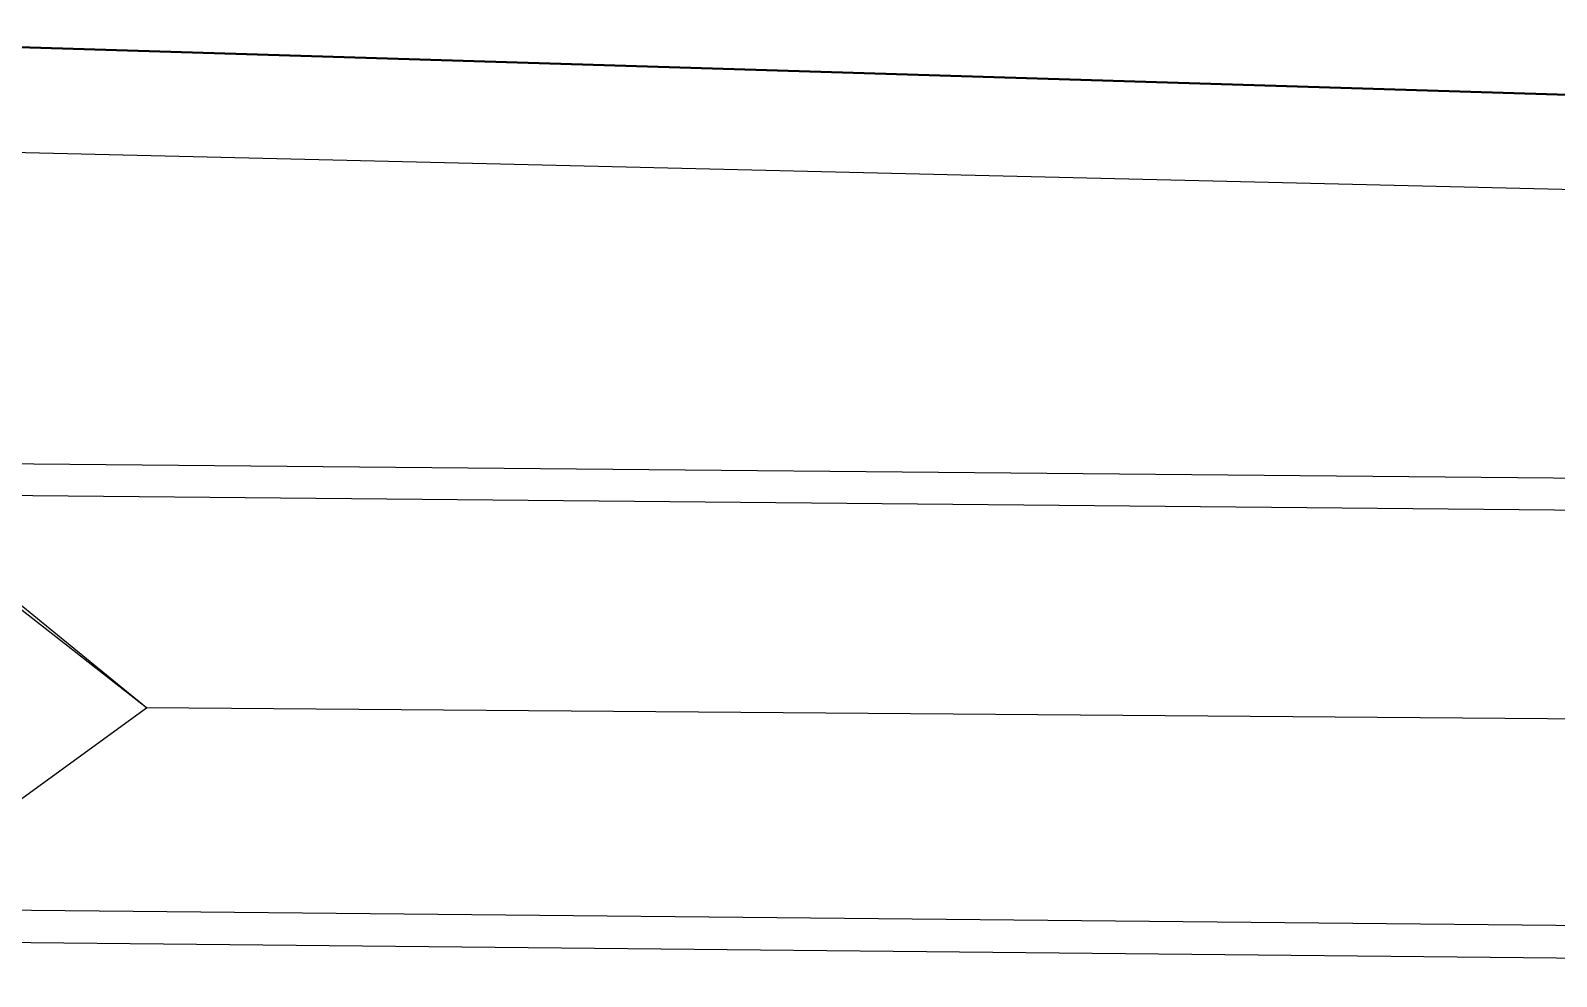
# Model space of a CAD drawing. Extents: x -41 to 47, y -35.8 to 51.3.
# Drawn here: x -25.54 to 2.95, y 10.7 to 28.35 of the extents above; entities that cross this region are included whole.
import ezdxf

# ---------------------------------------------------------------- set-up
doc = ezdxf.new("R2010")
doc.units = 0
doc.header["$MEASUREMENT"] = 0
doc.layers.add('PYDXF', color=8, linetype='CONTINUOUS')

msp = doc.modelspace()

# ---------------------------------------------------------------- linework, layer by layer
at = {"layer": 'PYDXF'}
for p, q in [((-35.631, 28.346), (45.867, 25.836)), ((-35.631, 28.346), (45.864, 25.826)), ((45.867, 25.836), (-35.631, 28.346)), ((-35.631, 28.336), (45.864, 25.826)), ((43.039, 24.427), (-32.728, 26.231)), ((-23.373, 15.71), (-29.247, 20.299)), ((-23.373, 15.71), (-29, 20.296)), ((-29, 20.296), (38.894, 19.664)), ((38.294, 19.069), (-28.66, 19.693)), ((-29.345, 11.367), (-23.373, 15.71)), ((33.025, 15.272), (-23.373, 15.71)), ((38.209, 11.297), (-28.745, 11.961)), ((-29.345, 11.367), (38.218, 10.697))]:
    msp.add_line(p, q, dxfattribs=at)

doc.saveas('drawing.dxf')
